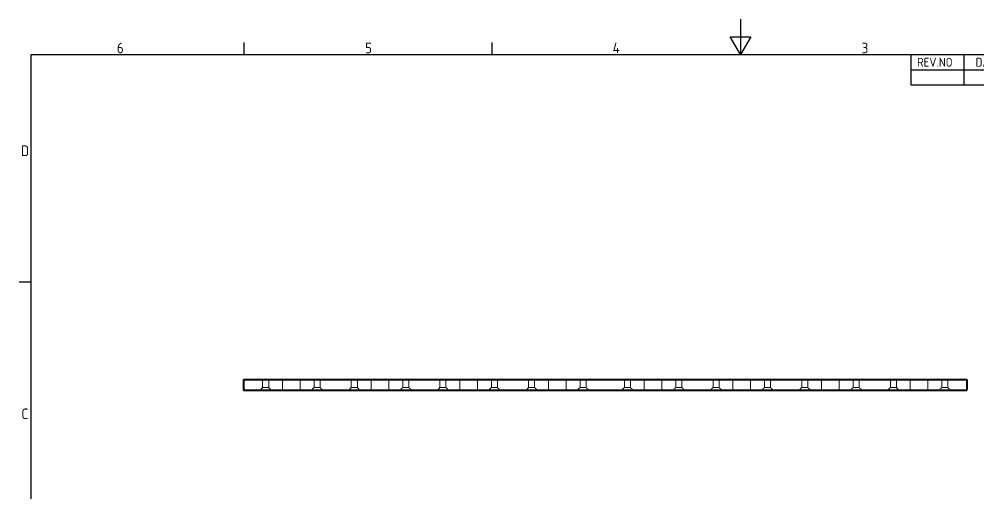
# Model space of a CAD drawing. Header units: millimetres. Extents: x 0 to 840, y 0 to 594.
# Drawn here: x 13 to 554, y 327 to 594 of the extents above; entities that cross this region are included whole.
import ezdxf

# ---------------------------------------------------------------- set-up
doc = ezdxf.new("R2010")
doc.units = ezdxf.units.MM
doc.header["$LTSCALE"] = 2
doc.linetypes.add('DASHED', pattern=[0.2067, 0.1654, -0.0413])
doc.layers.get('0').update_dxf_attribs({"color": 3, "lineweight": 25, "true_color": 0x00ff00})
for name, color, linetype, lineweight, true_color in [('가려진 것(ISO)', 2, 'DASHED', 18, 0xffff00), ('가시적인 것(ISO)', 3, 'Continuous', 40, 0x00ff00), ('기호(ISO)', 5, 'Continuous', 25, 0x0000ff)]:
    doc.layers.add(name, color=color, linetype=linetype, lineweight=lineweight, true_color=true_color)
doc.layers.add('경계(ISO)', color=7, linetype='Continuous', lineweight=25)
doc.styles.add('ISO ProportionalPSTEK', font='isocp.shx')
doc.styles.add('문자 텍스트_PSTEK_POSCO', font='isocp.shx')

# ---------------------------------------------------------------- blocks, each defined once
blk = doc.blocks.new('경계 Default Border')
at = {"layer": '경계(ISO)'}
for p, q in [((70, 287), (70, 290.4)), ((140, 287), (140, 290.4)), ((10, 222.75), (6.6, 222.75))]:
    blk.add_line(p, q, dxfattribs=at)
at = {"layer": '경계(ISO)', "flags": 128}
for points in [[(210, 297), (210, 287), (207.11, 292), (212.89, 292), (210, 287)], [(10, 10), (10, 287), (410, 287), (410, 10), (10, 10)]]:
    blk.add_lwpolyline(points, dxfattribs=at)
at = {"layer": '경계(ISO)', "color": 2, "true_color": 0xffff00, "char_height": 3, "attachment_point": 7, "style": '문자 텍스트_PSTEK_POSCO'}
for s, insert in [('6', (34.14, 287.37)), ('5', (104.14, 287.37)), ('4', (173.97, 287.4)), ('3', (244.17, 287.37)), ('D', (7.08, 258.35)), ('C', (7.24, 184.1))]:
    blk.add_mtext(s, dxfattribs=dict(at, insert=insert))
blk = doc.blocks.new('리비전 내역')
at = {"layer": '기호(ISO)'}
for p, q in [((258, 287), (410, 287)), ((258, 287), (258, 282.72)), ((273, 287), (273, 282.72)), ((288, 287), (288, 282.72)), ((365, 287), (365, 282.72)), ((380, 287), (380, 282.72)), ((395, 287), (395, 282.72)), ((410, 287), (410, 282.72)), ((258, 282.72), (410, 282.72)), ((258, 282.72), (258, 278.44)), ((273, 282.72), (273, 278.44)), ((288, 282.72), (288, 278.44)), ((365, 282.72), (365, 278.44)), ((380, 282.72), (380, 278.44)), ((395, 282.72), (395, 278.44)), ((410, 282.72), (410, 278.44)), ((258, 278.44), (410, 278.44))]:
    blk.add_line(p, q, dxfattribs=at)
at = {"layer": '기호(ISO)', "color": 2, "true_color": 0xffff00, "char_height": 2.5, "attachment_point": 7, "style": 'ISO ProportionalPSTEK'}
for s, insert in [('REV.NO', (259.79, 283.58)), ('DATE', (276.31, 283.58)), ('DESCRIPTION OF REVISION', (305.51, 283.58)), ('DRA.BY', (366.48, 283.58)), ('CH.BY', (382.86, 283.58)), ('APP.BY', (396.48, 283.58))]:
    blk.add_mtext(s, dxfattribs=dict(at, insert=insert))

msp = doc.modelspace()

# ---------------------------------------------------------------- linework, layer by layer
at = {"layer": '가려진 것(ISO)'}
for p, q in [((150.519, 390.619), (150.519, 386.069)), ((153.919, 390.619), (153.919, 386.069)), ((161.719, 384.619), (161.719, 390.619)), ((171.719, 384.619), (171.719, 390.619)), ((179.519, 390.619), (179.519, 386.069)), ((182.919, 390.619), (182.919, 386.069)), ((200.519, 390.619), (200.519, 386.069)), ((203.919, 390.619), (203.919, 386.069)), ((211.719, 384.619), (211.719, 390.619)), ((221.719, 384.619), (221.719, 390.619)), ((229.519, 390.619), (229.519, 386.069)), ((232.919, 390.619), (232.919, 386.069)), ((250.519, 390.619), (250.519, 386.069)), ((253.919, 390.619), (253.919, 386.069)), ((261.719, 384.619), (261.719, 390.619)), ((271.719, 384.619), (271.719, 390.619)), ((279.519, 390.619), (279.519, 386.069)), ((282.919, 390.619), (282.919, 386.069)), ((300.519, 390.619), (300.519, 386.069)), ((303.919, 390.619), (303.919, 386.069)), ((311.719, 384.619), (311.719, 390.619)), ((321.719, 384.619), (321.719, 390.619)), ((329.519, 390.619), (329.519, 386.069)), ((332.919, 390.619), (332.919, 386.069)), ((354.519, 390.619), (354.519, 386.069)), ((357.919, 390.619), (357.919, 386.069)), ((365.719, 384.619), (365.719, 390.619)), ((375.719, 384.619), (375.719, 390.619)), ((383.519, 390.619), (383.519, 386.069)), ((386.919, 390.619), (386.919, 386.069)), ((404.519, 390.619), (404.519, 386.069)), ((407.919, 390.619), (407.919, 386.069)), ((415.719, 384.619), (415.719, 390.619)), ((425.719, 384.619), (425.719, 390.619)), ((433.519, 390.619), (433.519, 386.069)), ((436.919, 390.619), (436.919, 386.069)), ((454.519, 390.619), (454.519, 386.069)), ((457.919, 390.619), (457.919, 386.069)), ((465.719, 384.619), (465.719, 390.619)), ((475.719, 384.619), (475.719, 390.619)), ((483.519, 390.619), (483.519, 386.069)), ((486.919, 390.619), (486.919, 386.069)), ((504.519, 390.619), (504.519, 386.069)), ((507.919, 390.619), (507.919, 386.069)), ((515.719, 384.619), (515.719, 390.619)), ((525.719, 384.619), (525.719, 390.619)), ((533.519, 390.619), (533.519, 386.069)), ((536.919, 390.619), (536.919, 386.069)), ((150.519, 386.069), (149.069, 384.619)), ((150.519, 386.069), (153.919, 386.069)), ((153.919, 386.069), (155.369, 384.619)), ((179.519, 386.069), (178.069, 384.619)), ((179.519, 386.069), (182.919, 386.069)), ((182.919, 386.069), (184.369, 384.619)), ((200.519, 386.069), (199.069, 384.619)), ((200.519, 386.069), (203.919, 386.069)), ((203.919, 386.069), (205.369, 384.619)), ((229.519, 386.069), (228.069, 384.619)), ((229.519, 386.069), (232.919, 386.069)), ((232.919, 386.069), (234.369, 384.619)), ((250.519, 386.069), (249.069, 384.619)), ((250.519, 386.069), (253.919, 386.069)), ((253.919, 386.069), (255.369, 384.619)), ((279.519, 386.069), (278.069, 384.619)), ((279.519, 386.069), (282.919, 386.069)), ((282.919, 386.069), (284.369, 384.619)), ((300.519, 386.069), (299.069, 384.619)), ((300.519, 386.069), (303.919, 386.069)), ((303.919, 386.069), (305.369, 384.619)), ((329.519, 386.069), (328.069, 384.619)), ((329.519, 386.069), (332.919, 386.069)), ((332.919, 386.069), (334.369, 384.619)), ((354.519, 386.069), (353.069, 384.619)), ((354.519, 386.069), (357.919, 386.069)), ((357.919, 386.069), (359.369, 384.619)), ((383.519, 386.069), (382.069, 384.619)), ((383.519, 386.069), (386.919, 386.069)), ((386.919, 386.069), (388.369, 384.619)), ((404.519, 386.069), (403.069, 384.619)), ((404.519, 386.069), (407.919, 386.069)), ((407.919, 386.069), (409.369, 384.619)), ((433.519, 386.069), (432.069, 384.619)), ((433.519, 386.069), (436.919, 386.069)), ((436.919, 386.069), (438.369, 384.619)), ((454.519, 386.069), (453.069, 384.619)), ((454.519, 386.069), (457.919, 386.069)), ((457.919, 386.069), (459.369, 384.619)), ((483.519, 386.069), (482.069, 384.619)), ((483.519, 386.069), (486.919, 386.069)), ((486.919, 386.069), (488.369, 384.619)), ((504.519, 386.069), (503.069, 384.619)), ((504.519, 386.069), (507.919, 386.069)), ((507.919, 386.069), (509.369, 384.619)), ((533.519, 386.069), (532.069, 384.619)), ((533.519, 386.069), (536.919, 386.069)), ((536.919, 386.069), (538.369, 384.619))]:
    msp.add_line(p, q, dxfattribs=at)
at = {"layer": '가시적인 것(ISO)'}
for p, q in [((139.719, 390.619), (139.719, 384.619)), ((139.719, 390.619), (547.719, 390.619)), ((547.719, 390.619), (547.719, 384.619)), ((139.719, 384.619), (547.719, 384.619))]:
    msp.add_line(p, q, dxfattribs=at)

# ---------------------------------------------------------------- block references
at = {"xscale": 2, "yscale": 2, "zscale": 2}
msp.add_blockref('경계 Default Border', (0, 0), dxfattribs=at)
at = {"layer": '기호(ISO)', "xscale": 2, "yscale": 2, "zscale": 2}
msp.add_blockref('리비전 내역', (0, 0), dxfattribs=at)

doc.saveas('drawing.dxf')
